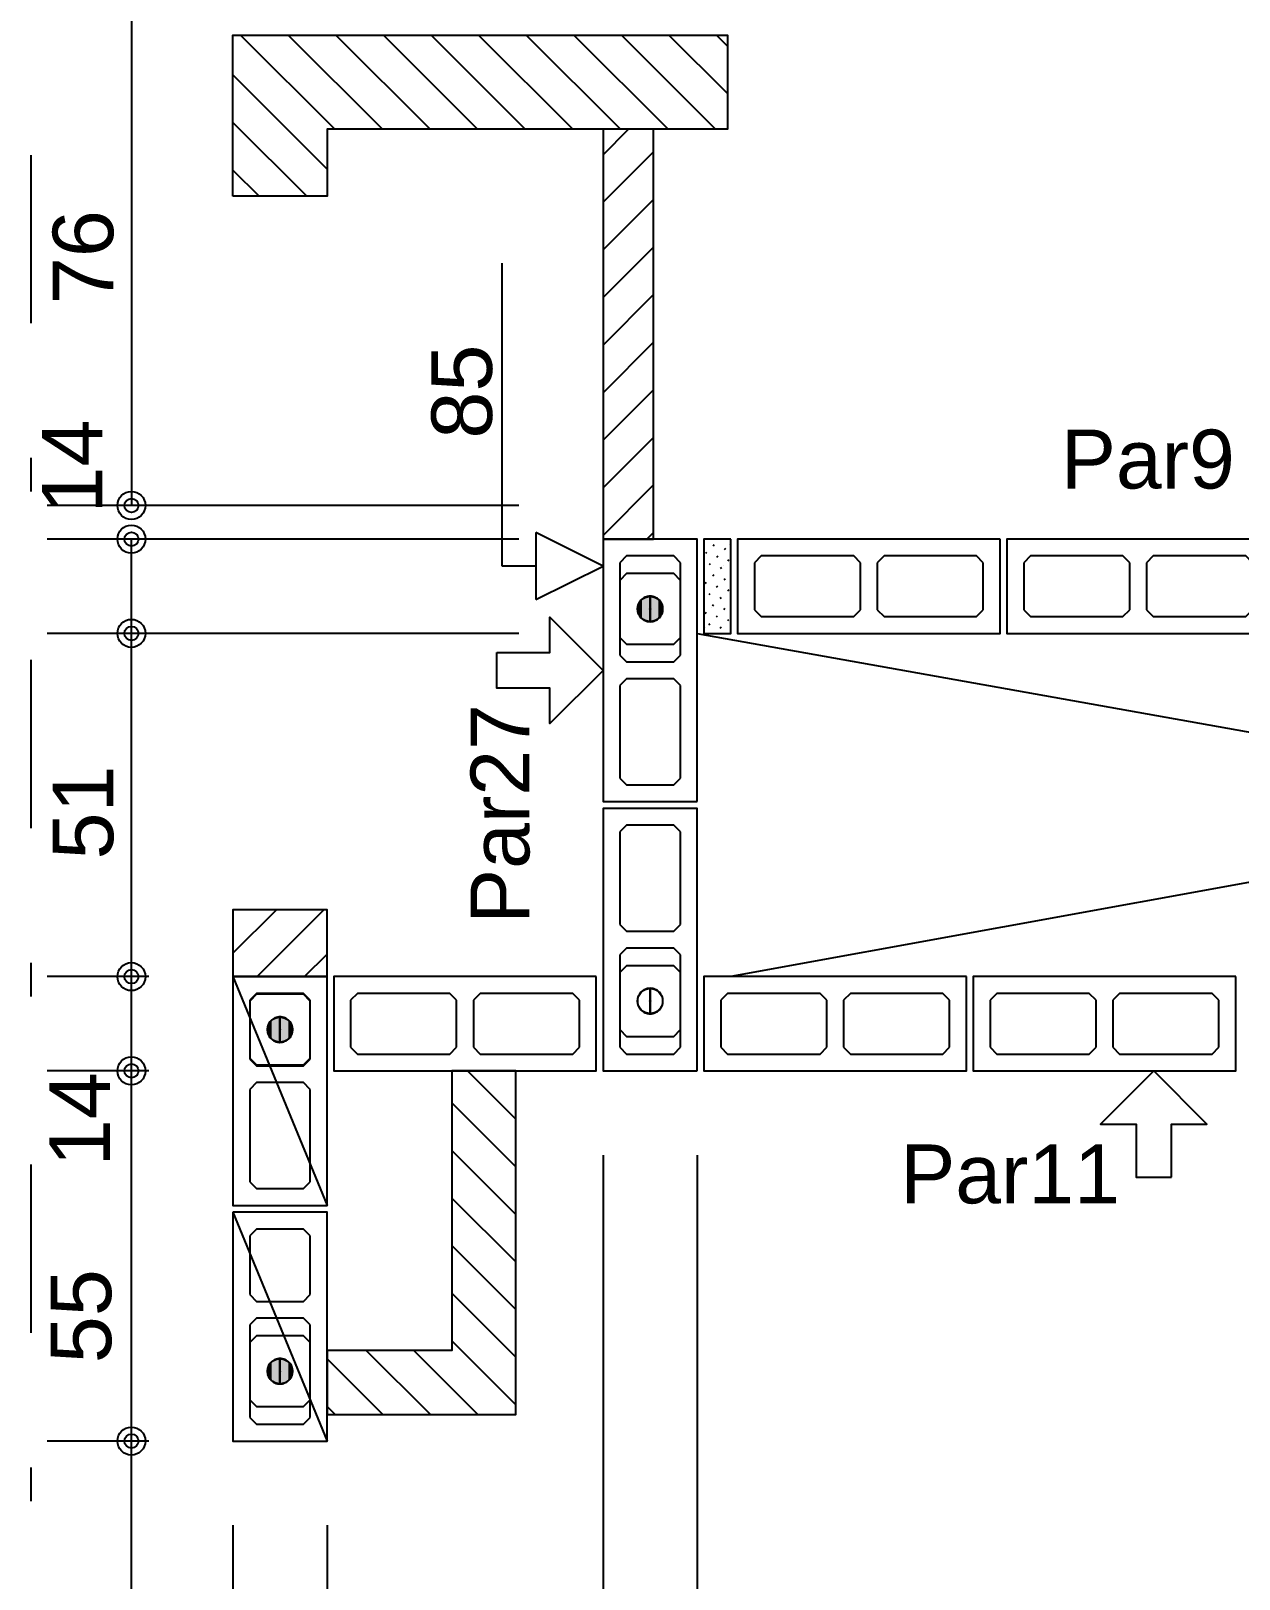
# Model space of a CAD drawing. Extents: x 0 to 119, y 0 to 84.
# Drawn here: x 26.238 to 29.828, y 48.03 to 52.63 of the extents above; entities that cross this region are included whole.
import ezdxf

# ---------------------------------------------------------------- set-up
doc = ezdxf.new("R2010")
doc.units = 0
doc.header["$MEASUREMENT"] = 0
doc.linetypes.add('ESTILO_TQS_0003', pattern=[1.5, 0.5, -0.4, 0.1, -0.5])
doc.linetypes.add('ESTILO_TQS_0005', pattern=[0.4, 0.3, -0.1])
for name, color, linetype in [('18', 6, 'CONTINUOUS'), ('27', 250, 'CONTINUOUS'), ('29', 9, 'CONTINUOUS'), ('3', 7, 'CONTINUOUS'), ('35', 255, 'CONTINUOUS')]:
    doc.layers.add(name, color=color, linetype=linetype)
doc.styles.add('TQS_ARIAL', font='arial.ttf')

msp = doc.modelspace()

# ---------------------------------------------------------------- linework, layer by layer
at = {"layer": '18', "color": 6, "linetype": 'ESTILO_TQS_0003'}
msp.add_line((26.2378, 71.761279), (26.2378, 35.258524), dxfattribs=at)
at = {"layer": '18', "color": 6, "linetype": 'Continuous'}
for p, q in [((27.6378, 51.04015), (27.6378, 51.94015)), ((27.9378, 51.04015), (27.7378, 51.14015)), ((27.7378, 51.14015), (27.7378, 50.94015)), ((27.7378, 51.04015), (27.6378, 51.04015)), ((27.7378, 50.94015), (27.9378, 51.04015))]:
    msp.add_line(p, q, dxfattribs=at)
at = {"layer": '27', "color": 250, "linetype": 'ESTILO_TQS_0005'}
for points in [[(28.1478, 50.755), (28.1678, 50.775), (28.1678, 51.05), (28.1478, 51.07), (28.0078, 51.07), (27.9878, 51.05), (27.9878, 50.775), (28.0078, 50.755), (28.1478, 50.755)], [(28.7028, 51.05), (28.6828, 51.07), (28.4078, 51.07), (28.3878, 51.05), (28.3878, 50.91), (28.4078, 50.89), (28.6828, 50.89), (28.7028, 50.91), (28.7028, 51.05)], [(29.0678, 51.05), (29.0478, 51.07), (28.7728, 51.07), (28.7528, 51.05), (28.7528, 50.91), (28.7728, 50.89), (29.0478, 50.89), (29.0678, 50.91), (29.0678, 51.05)], [(29.5028, 51.05), (29.4828, 51.07), (29.2078, 51.07), (29.1878, 51.05), (29.1878, 50.91), (29.2078, 50.89), (29.4828, 50.89), (29.5028, 50.91), (29.5028, 51.05)], [(29.8678, 51.05), (29.8478, 51.07), (29.5728, 51.07), (29.5528, 51.05), (29.5528, 50.91), (29.5728, 50.89), (29.8478, 50.89), (29.8678, 50.91), (29.8678, 51.05)], [(28.1478, 50.39), (28.1678, 50.41), (28.1678, 50.685), (28.1478, 50.705), (28.0078, 50.705), (27.9878, 50.685), (27.9878, 50.41), (28.0078, 50.39), (28.1478, 50.39)], [(28.1478, 49.955), (28.1678, 49.975), (28.1678, 50.25), (28.1478, 50.27), (28.0078, 50.27), (27.9878, 50.25), (27.9878, 49.975), (28.0078, 49.955), (28.1478, 49.955)], [(28.1478, 49.59), (28.1678, 49.61), (28.1678, 49.885), (28.1478, 49.905), (28.0078, 49.905), (27.9878, 49.885), (27.9878, 49.61), (28.0078, 49.59), (28.1478, 49.59)], [(26.9078, 49.77), (26.8878, 49.75), (26.8878, 49.575), (26.9078, 49.555), (27.0478, 49.555), (27.0678, 49.575), (27.0678, 49.75), (27.0478, 49.77), (26.9078, 49.77)], [(27.5028, 49.75), (27.4828, 49.77), (27.2078, 49.77), (27.1878, 49.75), (27.1878, 49.61), (27.2078, 49.59), (27.4828, 49.59), (27.5028, 49.61), (27.5028, 49.75)], [(27.8678, 49.75), (27.8478, 49.77), (27.5728, 49.77), (27.5528, 49.75), (27.5528, 49.61), (27.5728, 49.59), (27.8478, 49.59), (27.8678, 49.61), (27.8678, 49.75)], [(28.6028, 49.75), (28.5828, 49.77), (28.3078, 49.77), (28.2878, 49.75), (28.2878, 49.61), (28.3078, 49.59), (28.5828, 49.59), (28.6028, 49.61), (28.6028, 49.75)], [(28.9678, 49.75), (28.9478, 49.77), (28.6728, 49.77), (28.6528, 49.75), (28.6528, 49.61), (28.6728, 49.59), (28.9478, 49.59), (28.9678, 49.61), (28.9678, 49.75)], [(29.4028, 49.75), (29.3828, 49.77), (29.1078, 49.77), (29.0878, 49.75), (29.0878, 49.61), (29.1078, 49.59), (29.3828, 49.59), (29.4028, 49.61), (29.4028, 49.75)], [(29.7678, 49.75), (29.7478, 49.77), (29.4728, 49.77), (29.4528, 49.75), (29.4528, 49.61), (29.4728, 49.59), (29.7478, 49.59), (29.7678, 49.61), (29.7678, 49.75)], [(26.9078, 49.505), (26.8878, 49.485), (26.8878, 49.21), (26.9078, 49.19), (27.0478, 49.19), (27.0678, 49.21), (27.0678, 49.485), (27.0478, 49.505), (26.9078, 49.505)], [(26.9078, 49.07), (26.8878, 49.05), (26.8878, 48.875), (26.9078, 48.855), (27.0478, 48.855), (27.0678, 48.875), (27.0678, 49.05), (27.0478, 49.07), (26.9078, 49.07)], [(26.9078, 48.805), (26.8878, 48.785), (26.8878, 48.51), (26.9078, 48.49), (27.0478, 48.49), (27.0678, 48.51), (27.0678, 48.785), (27.0478, 48.805), (26.9078, 48.805)]]:
    msp.add_lwpolyline(points, dxfattribs=at)
at = {"layer": '29', "color": 9, "linetype": 'Continuous'}
for p, q in [((26.860963, 52.617839), (27.140963, 52.337839)), ((27.002384, 52.617839), (27.282384, 52.337839)), ((27.143805, 52.617839), (27.423805, 52.337839)), ((27.285227, 52.617839), (27.565227, 52.337839)), ((27.426648, 52.617839), (27.706648, 52.337839)), ((27.56807, 52.617839), (27.84807, 52.337839)), ((27.709491, 52.617839), (27.989491, 52.337839)), ((27.850912, 52.617839), (28.130912, 52.337839)), ((27.992334, 52.617839), (28.272334, 52.337839)), ((28.133755, 52.617839), (28.307842, 52.443752)), ((28.275176, 52.617839), (28.307842, 52.585174)), ((26.837893, 52.499488), (27.117893, 52.219488)), ((26.837893, 52.358066), (27.057212, 52.138748)), ((27.9378, 52.262273), (28.013366, 52.337839)), ((27.9378, 52.120852), (28.087842, 52.270894)), ((26.837893, 52.216645), (26.915791, 52.138748)), ((27.9378, 51.979431), (28.087842, 52.129473)), ((27.9378, 51.838009), (28.087842, 51.988051)), ((27.9378, 51.696588), (28.087842, 51.84663)), ((27.9378, 51.555166), (28.087842, 51.705209)), ((27.9378, 51.413745), (28.087842, 51.563787)), ((27.9378, 51.272324), (28.087842, 51.422366)), ((27.9378, 51.130902), (28.087842, 51.280945)), ((28.068319, 51.12), (28.087842, 51.139523)), ((28.2178, 50.84), (33.9178, 49.82)), ((33.9178, 50.84), (28.3178, 49.82)), ((26.8378, 49.889481), (26.967067, 50.018748)), ((26.90974, 49.82), (27.108488, 50.018748)), ((27.051162, 49.82), (27.117893, 49.886732)), ((27.534639, 49.54), (27.678209, 49.39643)), ((27.676061, 49.54), (27.678209, 49.537851)), ((27.488209, 49.445009), (27.678209, 49.255009)), ((27.488209, 49.303587), (27.678209, 49.113587)), ((27.488209, 49.162166), (27.678209, 48.972166)), ((27.488209, 49.020745), (27.678209, 48.830745)), ((27.488209, 48.879323), (27.678209, 48.689323)), ((27.488209, 48.737902), (27.678209, 48.547902)), ((27.1178, 48.684047), (27.283184, 48.518663)), ((27.23369, 48.709578), (27.424606, 48.518663)), ((27.375112, 48.709578), (27.566027, 48.518663)), ((27.1178, 48.542626), (27.141763, 48.518663))]:
    msp.add_line(p, q, dxfattribs=at)
for points in [[(26.837893, 52.138748), (26.837893, 52.617839), (28.307842, 52.617839), (28.307842, 52.337839), (27.117893, 52.337839), (27.117893, 52.138748), (26.837893, 52.138748)], [(27.9378, 51.12), (28.087842, 51.12), (28.087842, 52.337839), (27.9378, 52.337839), (27.9378, 51.12)], [(26.8378, 49.82), (27.117893, 49.82), (27.117893, 50.018748), (26.8378, 50.018748), (26.8378, 49.82)], [(27.488209, 49.51886), (27.488209, 48.709578), (27.1178, 48.709578), (27.1178, 48.518663), (27.678209, 48.518663), (27.678209, 49.54), (27.488209, 49.54), (27.488209, 49.51886)]]:
    msp.add_lwpolyline(points, dxfattribs=at)
at = {"layer": '3', "color": 7, "linetype": 'Continuous'}
for p, q in [((28.241023, 51.12), (28.241023, 51.12)), ((28.285217, 51.12), (28.285217, 51.12)), ((28.3178, 51.108388), (28.3178, 51.108388)), ((28.245715, 51.080498), (28.242179, 51.076962)), ((28.268166, 51.102948), (28.26463, 51.099413)), ((28.278861, 51.069449), (28.275325, 51.065913)), ((28.301311, 51.0919), (28.297776, 51.088364)), ((28.313155, 51.103744), (28.313155, 51.103744)), ((28.3178, 51.064194), (28.3178, 51.064194)), ((28.0078, 51.0175), (27.9878, 50.9975)), ((28.1478, 51.0175), (28.0078, 51.0175)), ((28.1678, 50.9975), (28.1478, 51.0175)), ((28.25641, 51.046998), (28.252874, 51.043463)), ((28.289556, 51.03595), (28.28602, 51.032414)), ((28.295478, 51.041872), (28.295478, 51.041872)), ((28.312006, 51.0584), (28.308471, 51.054865)), ((28.3178, 51.02), (28.3178, 51.02)), ((27.9878, 50.9975), (27.9878, 50.8275)), ((28.1678, 50.8275), (28.1678, 50.9975)), ((28.244654, 50.991049), (28.241119, 50.987513)), ((28.267105, 51.013499), (28.263569, 51.009964)), ((28.2778, 50.98), (28.274264, 50.976464)), ((28.300251, 51.002451), (28.296715, 50.998915)), ((28.311299, 50.969305), (28.307764, 50.965769)), ((28.3178, 50.975806), (28.3178, 50.975806)), ((28.255349, 50.957549), (28.251814, 50.954014)), ((28.266398, 50.924404), (28.262862, 50.920868)), ((28.288849, 50.946854), (28.285313, 50.943319)), ((28.3178, 50.931612), (28.3178, 50.931612)), ((28.243947, 50.901953), (28.240412, 50.898418)), ((28.260122, 50.918128), (28.260122, 50.918128)), ((28.277446, 50.891258), (28.273911, 50.887723)), ((28.299897, 50.913709), (28.296362, 50.910173)), ((28.310946, 50.880563), (28.30741, 50.877028)), ((28.3178, 50.887417), (28.3178, 50.887417)), ((28.242445, 50.856256), (28.242445, 50.856256)), ((28.254996, 50.868807), (28.25146, 50.865272)), ((28.288495, 50.858112), (28.284959, 50.854577)), ((28.3178, 50.843223), (28.3178, 50.843223)), ((27.9878, 50.8275), (28.0078, 50.8075)), ((28.0078, 50.8075), (28.1478, 50.8075)), ((28.1478, 50.8075), (28.1678, 50.8275)), ((26.8378, 49.82), (27.1178, 49.14)), ((28.0078, 49.8525), (27.9878, 49.8325)), ((27.9878, 49.8325), (27.9878, 49.6625)), ((28.1478, 49.8525), (28.0078, 49.8525)), ((28.1678, 49.8325), (28.1478, 49.8525)), ((28.1678, 49.6625), (28.1678, 49.8325)), ((26.9078, 49.7675), (26.8878, 49.7475)), ((26.8878, 49.7475), (26.8878, 49.5775)), ((27.0478, 49.7675), (26.9078, 49.7675)), ((27.0678, 49.7475), (27.0478, 49.7675)), ((27.0678, 49.5775), (27.0678, 49.7475)), ((27.9878, 49.6625), (28.0078, 49.6425)), ((28.0078, 49.6425), (28.1478, 49.6425)), ((28.1478, 49.6425), (28.1678, 49.6625)), ((26.8878, 49.5775), (26.9078, 49.5575)), ((26.9078, 49.5575), (27.0478, 49.5575)), ((27.0478, 49.5575), (27.0678, 49.5775)), ((26.8378, 49.12), (27.1178, 48.44)), ((26.9078, 48.7525), (26.8878, 48.7325)), ((26.8878, 48.7325), (26.8878, 48.5625)), ((27.0478, 48.7525), (26.9078, 48.7525)), ((27.0678, 48.7325), (27.0478, 48.7525)), ((27.0678, 48.5625), (27.0678, 48.7325)), ((26.8878, 48.5625), (26.9078, 48.5425)), ((26.9078, 48.5425), (27.0478, 48.5425)), ((27.0478, 48.5425), (27.0678, 48.5625))]:
    msp.add_line(p, q, dxfattribs=at)
for points in [[(28.2178, 50.34), (28.2178, 51.12), (27.9378, 51.12), (27.9378, 50.34), (28.2178, 50.34)], [(28.3178, 51.12), (28.2378, 51.12), (28.2378, 50.84), (28.3178, 50.84), (28.3178, 51.12)], [(29.1178, 51.12), (28.3378, 51.12), (28.3378, 50.84), (29.1178, 50.84), (29.1178, 51.12)], [(29.9178, 51.12), (29.1378, 51.12), (29.1378, 50.84), (29.9178, 50.84), (29.9178, 51.12)], [(28.0778, 50.9131), (28.077861, 50.913097), (28.077921, 50.913088), (28.07798, 50.913072), (28.078037, 50.913051), (28.078091, 50.913025), (28.078143, 50.912992), (28.078191, 50.912955), (28.078235, 50.912913), (28.078274, 50.912867), (28.078309, 50.912817), (28.078339, 50.912764), (28.078363, 50.912708), (28.078381, 50.91265), (28.078393, 50.912591), (28.078399, 50.91253), (28.078399, 50.91247), (28.078393, 50.912409), (28.078381, 50.91235), (28.078363, 50.912292), (28.078339, 50.912236), (28.078309, 50.912183), (28.078274, 50.912133), (28.078235, 50.912087), (28.078191, 50.912045), (28.078143, 50.912008), (28.078091, 50.911975), (28.078037, 50.911949), (28.07798, 50.911928), (28.077921, 50.911912), (28.077861, 50.911903), (28.0778, 50.9119), (28.0778, 50.9503), (28.073976, 50.950106), (28.070191, 50.949526), (28.066484, 50.948566), (28.062893, 50.947237), (28.059456, 50.94555), (28.056206, 50.943525), (28.053178, 50.941181), (28.050403, 50.938543), (28.047909, 50.935638), (28.045721, 50.932495), (28.043863, 50.929147), (28.042353, 50.925628), (28.041207, 50.921975), (28.040436, 50.918224), (28.040049, 50.914415), (28.040049, 50.910585), (28.040436, 50.906776), (28.041207, 50.903025), (28.042353, 50.899372), (28.043863, 50.895853), (28.045721, 50.892505), (28.047909, 50.889362), (28.050403, 50.886457), (28.053178, 50.883819), (28.056206, 50.881475), (28.059456, 50.87945), (28.062893, 50.877763), (28.066484, 50.876434), (28.070191, 50.875474), (28.073976, 50.874894), (28.0778, 50.8747), (28.0778, 50.9131)], [(28.0778, 50.9119), (28.077739, 50.911903), (28.077679, 50.911912), (28.07762, 50.911928), (28.077563, 50.911949), (28.077509, 50.911975), (28.077457, 50.912008), (28.077409, 50.912045), (28.077365, 50.912087), (28.077326, 50.912133), (28.077291, 50.912183), (28.077261, 50.912236), (28.077237, 50.912292), (28.077219, 50.91235), (28.077207, 50.912409), (28.077201, 50.91247), (28.077201, 50.91253), (28.077207, 50.912591), (28.077219, 50.91265), (28.077237, 50.912708), (28.077261, 50.912764), (28.077291, 50.912817), (28.077326, 50.912867), (28.077365, 50.912913), (28.077409, 50.912955), (28.077457, 50.912992), (28.077509, 50.913025), (28.077563, 50.913051), (28.07762, 50.913072), (28.077679, 50.913088), (28.077739, 50.913097), (28.0778, 50.9131), (28.0778, 50.8747), (28.081624, 50.874894), (28.085409, 50.875474), (28.089116, 50.876434), (28.092707, 50.877763), (28.096144, 50.87945), (28.099394, 50.881475), (28.102422, 50.883819), (28.105197, 50.886457), (28.107691, 50.889362), (28.109879, 50.892505), (28.111737, 50.895853), (28.113247, 50.899372), (28.114393, 50.903025), (28.115164, 50.906776), (28.115551, 50.910585), (28.115551, 50.914415), (28.115164, 50.918224), (28.114393, 50.921975), (28.113247, 50.925628), (28.111737, 50.929147), (28.109879, 50.932495), (28.107691, 50.935638), (28.105197, 50.938543), (28.102422, 50.941181), (28.099394, 50.943525), (28.096144, 50.94555), (28.092707, 50.947237), (28.089116, 50.948566), (28.085409, 50.949526), (28.081624, 50.950106), (28.0778, 50.9503), (28.0778, 50.9119)], [(27.621853, 50.782658), (27.779826, 50.782658), (27.779826, 50.887974), (27.9378, 50.73), (27.779826, 50.572026), (27.779826, 50.677342), (27.621853, 50.677342), (27.621853, 50.782658)], [(28.2178, 49.54), (28.2178, 50.32), (27.9378, 50.32), (27.9378, 49.54), (28.2178, 49.54)], [(26.8378, 49.82), (26.8378, 49.14), (27.1178, 49.14), (27.1178, 49.82), (26.8378, 49.82)], [(27.9178, 49.82), (27.1378, 49.82), (27.1378, 49.54), (27.9178, 49.54), (27.9178, 49.82)], [(29.0178, 49.82), (28.2378, 49.82), (28.2378, 49.54), (29.0178, 49.54), (29.0178, 49.82)], [(29.8178, 49.82), (29.0378, 49.82), (29.0378, 49.54), (29.8178, 49.54), (29.8178, 49.82)], [(28.0778, 49.7481), (28.077861, 49.748097), (28.077921, 49.748088), (28.07798, 49.748072), (28.078037, 49.748051), (28.078091, 49.748025), (28.078143, 49.747992), (28.078191, 49.747955), (28.078235, 49.747913), (28.078274, 49.747867), (28.078309, 49.747817), (28.078339, 49.747764), (28.078363, 49.747708), (28.078381, 49.74765), (28.078393, 49.747591), (28.078399, 49.74753), (28.078399, 49.74747), (28.078393, 49.747409), (28.078381, 49.74735), (28.078363, 49.747292), (28.078339, 49.747236), (28.078309, 49.747183), (28.078274, 49.747133), (28.078235, 49.747087), (28.078191, 49.747045), (28.078143, 49.747008), (28.078091, 49.746975), (28.078037, 49.746949), (28.07798, 49.746928), (28.077921, 49.746912), (28.077861, 49.746903), (28.0778, 49.7469), (28.0778, 49.7853), (28.073976, 49.785106), (28.070191, 49.784526), (28.066484, 49.783566), (28.062893, 49.782237), (28.059456, 49.78055), (28.056206, 49.778525), (28.053178, 49.776181), (28.050403, 49.773543), (28.047909, 49.770638), (28.045721, 49.767495), (28.043863, 49.764147), (28.042353, 49.760628), (28.041207, 49.756975), (28.040436, 49.753224), (28.040049, 49.749415), (28.040049, 49.745585), (28.040436, 49.741776), (28.041207, 49.738025), (28.042353, 49.734372), (28.043863, 49.730853), (28.045721, 49.727505), (28.047909, 49.724362), (28.050403, 49.721457), (28.053178, 49.718819), (28.056206, 49.716475), (28.059456, 49.71445), (28.062893, 49.712763), (28.066484, 49.711434), (28.070191, 49.710474), (28.073976, 49.709894), (28.0778, 49.7097), (28.0778, 49.7481)], [(28.0778, 49.7469), (28.077739, 49.746903), (28.077679, 49.746912), (28.07762, 49.746928), (28.077563, 49.746949), (28.077509, 49.746975), (28.077457, 49.747008), (28.077409, 49.747045), (28.077365, 49.747087), (28.077326, 49.747133), (28.077291, 49.747183), (28.077261, 49.747236), (28.077237, 49.747292), (28.077219, 49.74735), (28.077207, 49.747409), (28.077201, 49.74747), (28.077201, 49.74753), (28.077207, 49.747591), (28.077219, 49.74765), (28.077237, 49.747708), (28.077261, 49.747764), (28.077291, 49.747817), (28.077326, 49.747867), (28.077365, 49.747913), (28.077409, 49.747955), (28.077457, 49.747992), (28.077509, 49.748025), (28.077563, 49.748051), (28.07762, 49.748072), (28.077679, 49.748088), (28.077739, 49.748097), (28.0778, 49.7481), (28.0778, 49.7097), (28.081624, 49.709894), (28.085409, 49.710474), (28.089116, 49.711434), (28.092707, 49.712763), (28.096144, 49.71445), (28.099394, 49.716475), (28.102422, 49.718819), (28.105197, 49.721457), (28.107691, 49.724362), (28.109879, 49.727505), (28.111737, 49.730853), (28.113247, 49.734372), (28.114393, 49.738025), (28.115164, 49.741776), (28.115551, 49.745585), (28.115551, 49.749415), (28.115164, 49.753224), (28.114393, 49.756975), (28.113247, 49.760628), (28.111737, 49.764147), (28.109879, 49.767495), (28.107691, 49.770638), (28.105197, 49.773543), (28.102422, 49.776181), (28.099394, 49.778525), (28.096144, 49.78055), (28.092707, 49.782237), (28.089116, 49.783566), (28.085409, 49.784526), (28.081624, 49.785106), (28.0778, 49.7853), (28.0778, 49.7469)], [(26.9778, 49.6631), (26.977861, 49.663097), (26.977921, 49.663088), (26.97798, 49.663072), (26.978037, 49.663051), (26.978091, 49.663025), (26.978143, 49.662992), (26.978191, 49.662955), (26.978235, 49.662913), (26.978274, 49.662867), (26.978309, 49.662817), (26.978339, 49.662764), (26.978363, 49.662708), (26.978381, 49.66265), (26.978393, 49.662591), (26.978399, 49.66253), (26.978399, 49.66247), (26.978393, 49.662409), (26.978381, 49.66235), (26.978363, 49.662292), (26.978339, 49.662236), (26.978309, 49.662183), (26.978274, 49.662133), (26.978235, 49.662087), (26.978191, 49.662045), (26.978143, 49.662008), (26.978091, 49.661975), (26.978037, 49.661949), (26.97798, 49.661928), (26.977921, 49.661912), (26.977861, 49.661903), (26.9778, 49.6619), (26.9778, 49.7003), (26.973976, 49.700106), (26.970191, 49.699526), (26.966484, 49.698566), (26.962893, 49.697237), (26.959456, 49.69555), (26.956206, 49.693525), (26.953178, 49.691181), (26.950403, 49.688543), (26.947909, 49.685638), (26.945721, 49.682495), (26.943863, 49.679147), (26.942353, 49.675628), (26.941207, 49.671975), (26.940436, 49.668224), (26.940049, 49.664415), (26.940049, 49.660585), (26.940436, 49.656776), (26.941207, 49.653025), (26.942353, 49.649372), (26.943863, 49.645853), (26.945721, 49.642505), (26.947909, 49.639362), (26.950403, 49.636457), (26.953178, 49.633819), (26.956206, 49.631475), (26.959456, 49.62945), (26.962893, 49.627763), (26.966484, 49.626434), (26.970191, 49.625474), (26.973976, 49.624894), (26.9778, 49.6247), (26.9778, 49.6631)], [(26.9778, 49.6619), (26.977739, 49.661903), (26.977679, 49.661912), (26.97762, 49.661928), (26.977563, 49.661949), (26.977509, 49.661975), (26.977457, 49.662008), (26.977409, 49.662045), (26.977365, 49.662087), (26.977326, 49.662133), (26.977291, 49.662183), (26.977261, 49.662236), (26.977237, 49.662292), (26.977219, 49.66235), (26.977207, 49.662409), (26.977201, 49.66247), (26.977201, 49.66253), (26.977207, 49.662591), (26.977219, 49.66265), (26.977237, 49.662708), (26.977261, 49.662764), (26.977291, 49.662817), (26.977326, 49.662867), (26.977365, 49.662913), (26.977409, 49.662955), (26.977457, 49.662992), (26.977509, 49.663025), (26.977563, 49.663051), (26.97762, 49.663072), (26.977679, 49.663088), (26.977739, 49.663097), (26.9778, 49.6631), (26.9778, 49.6247), (26.981624, 49.624894), (26.985409, 49.625474), (26.989116, 49.626434), (26.992707, 49.627763), (26.996144, 49.62945), (26.999394, 49.631475), (27.002422, 49.633819), (27.005197, 49.636457), (27.007691, 49.639362), (27.009879, 49.642505), (27.011737, 49.645853), (27.013247, 49.649372), (27.014393, 49.653025), (27.015164, 49.656776), (27.015551, 49.660585), (27.015551, 49.664415), (27.015164, 49.668224), (27.014393, 49.671975), (27.013247, 49.675628), (27.011737, 49.679147), (27.009879, 49.682495), (27.007691, 49.685638), (27.005197, 49.688543), (27.002422, 49.691181), (26.999394, 49.693525), (26.996144, 49.69555), (26.992707, 49.697237), (26.989116, 49.698566), (26.985409, 49.699526), (26.981624, 49.700106), (26.9778, 49.7003), (26.9778, 49.6619)], [(29.627022, 49.224053), (29.627022, 49.382026), (29.732338, 49.382026), (29.574364, 49.54), (29.41639, 49.382026), (29.521706, 49.382026), (29.521706, 49.224053), (29.627022, 49.224053)], [(26.8378, 49.12), (26.8378, 48.44), (27.1178, 48.44), (27.1178, 49.12), (26.8378, 49.12)], [(26.9778, 48.6481), (26.977861, 48.648097), (26.977921, 48.648088), (26.97798, 48.648072), (26.978037, 48.648051), (26.978091, 48.648025), (26.978143, 48.647992), (26.978191, 48.647955), (26.978235, 48.647913), (26.978274, 48.647867), (26.978309, 48.647817), (26.978339, 48.647764), (26.978363, 48.647708), (26.978381, 48.64765), (26.978393, 48.647591), (26.978399, 48.64753), (26.978399, 48.64747), (26.978393, 48.647409), (26.978381, 48.64735), (26.978363, 48.647292), (26.978339, 48.647236), (26.978309, 48.647183), (26.978274, 48.647133), (26.978235, 48.647087), (26.978191, 48.647045), (26.978143, 48.647008), (26.978091, 48.646975), (26.978037, 48.646949), (26.97798, 48.646928), (26.977921, 48.646912), (26.977861, 48.646903), (26.9778, 48.6469), (26.9778, 48.6853), (26.973976, 48.685106), (26.970191, 48.684526), (26.966484, 48.683566), (26.962893, 48.682237), (26.959456, 48.68055), (26.956206, 48.678525), (26.953178, 48.676181), (26.950403, 48.673543), (26.947909, 48.670638), (26.945721, 48.667495), (26.943863, 48.664147), (26.942353, 48.660628), (26.941207, 48.656975), (26.940436, 48.653224), (26.940049, 48.649415), (26.940049, 48.645585), (26.940436, 48.641776), (26.941207, 48.638025), (26.942353, 48.634372), (26.943863, 48.630853), (26.945721, 48.627505), (26.947909, 48.624362), (26.950403, 48.621457), (26.953178, 48.618819), (26.956206, 48.616475), (26.959456, 48.61445), (26.962893, 48.612763), (26.966484, 48.611434), (26.970191, 48.610474), (26.973976, 48.609894), (26.9778, 48.6097), (26.9778, 48.6481)], [(26.9778, 48.6469), (26.977739, 48.646903), (26.977679, 48.646912), (26.97762, 48.646928), (26.977563, 48.646949), (26.977509, 48.646975), (26.977457, 48.647008), (26.977409, 48.647045), (26.977365, 48.647087), (26.977326, 48.647133), (26.977291, 48.647183), (26.977261, 48.647236), (26.977237, 48.647292), (26.977219, 48.64735), (26.977207, 48.647409), (26.977201, 48.64747), (26.977201, 48.64753), (26.977207, 48.647591), (26.977219, 48.64765), (26.977237, 48.647708), (26.977261, 48.647764), (26.977291, 48.647817), (26.977326, 48.647867), (26.977365, 48.647913), (26.977409, 48.647955), (26.977457, 48.647992), (26.977509, 48.648025), (26.977563, 48.648051), (26.97762, 48.648072), (26.977679, 48.648088), (26.977739, 48.648097), (26.9778, 48.6481), (26.9778, 48.6097), (26.981624, 48.609894), (26.985409, 48.610474), (26.989116, 48.611434), (26.992707, 48.612763), (26.996144, 48.61445), (26.999394, 48.616475), (27.002422, 48.618819), (27.005197, 48.621457), (27.007691, 48.624362), (27.009879, 48.627505), (27.011737, 48.630853), (27.013247, 48.634372), (27.014393, 48.638025), (27.015164, 48.641776), (27.015551, 48.645585), (27.015551, 48.649415), (27.015164, 48.653224), (27.014393, 48.656975), (27.013247, 48.660628), (27.011737, 48.664147), (27.009879, 48.667495), (27.007691, 48.670638), (27.005197, 48.673543), (27.002422, 48.676181), (26.999394, 48.678525), (26.996144, 48.68055), (26.992707, 48.682237), (26.989116, 48.683566), (26.985409, 48.684526), (26.981624, 48.685106), (26.9778, 48.6853), (26.9778, 48.6469)]]:
    msp.add_lwpolyline(points, dxfattribs=at)
for centre in [(28.0778, 50.9125), (28.0778, 49.7475), (26.9778, 49.6625), (26.9778, 48.6475)]:
    msp.add_circle(centre, 0.0372, dxfattribs=at)
for points in [[(28.041207, 50.921975), (28.041207, 50.903025), (28.042353, 50.925628)], [(28.041207, 50.903025), (28.042353, 50.899372), (28.042353, 50.925628)], [(28.042353, 50.925628), (28.042353, 50.899372), (28.043863, 50.929147)], [(28.042353, 50.899372), (28.043863, 50.895853), (28.043863, 50.929147)], [(28.043863, 50.929147), (28.043863, 50.895853), (28.045721, 50.932495)], [(28.043863, 50.895853), (28.045721, 50.892505), (28.045721, 50.932495)], [(28.045721, 50.932495), (28.045721, 50.892505), (28.047909, 50.935638)], [(28.045721, 50.892505), (28.047909, 50.889362), (28.047909, 50.935638)], [(28.047909, 50.935638), (28.047909, 50.889362), (28.050403, 50.938543)], [(28.047909, 50.889362), (28.050403, 50.886457), (28.050403, 50.938543)], [(28.050403, 50.938543), (28.050403, 50.886457), (28.053178, 50.941181)], [(28.050403, 50.886457), (28.053178, 50.883819), (28.053178, 50.941181)], [(28.053178, 50.941181), (28.053178, 50.883819), (28.056206, 50.943525)], [(28.053178, 50.883819), (28.056206, 50.881475), (28.056206, 50.943525)], [(28.056206, 50.943525), (28.056206, 50.881475), (28.059456, 50.94555)], [(28.056206, 50.881475), (28.059456, 50.87945), (28.059456, 50.94555)], [(28.059456, 50.94555), (28.059456, 50.87945), (28.062893, 50.947237)], [(28.059456, 50.87945), (28.062893, 50.877763), (28.062893, 50.947237)], [(28.062893, 50.947237), (28.062893, 50.877763), (28.066484, 50.948566)], [(28.062893, 50.877763), (28.066484, 50.876434), (28.066484, 50.948566)], [(28.066484, 50.948566), (28.066484, 50.876434), (28.070191, 50.949526)], [(28.066484, 50.876434), (28.070191, 50.875474), (28.070191, 50.949526)], [(28.073976, 50.874894), (28.073976, 50.950106), (28.070191, 50.875474)], [(28.070191, 50.949526), (28.070191, 50.875474), (28.073976, 50.950106)], [(28.073976, 50.874894), (28.0778, 50.9131), (28.0778, 50.9503)], [(28.073976, 50.874894), (28.0778, 50.9503), (28.073976, 50.950106)], [(28.0778, 50.9119), (28.081624, 50.950106), (28.0778, 50.9503)], [(28.0778, 50.9119), (28.0778, 50.8747), (28.081624, 50.950106)], [(28.0778, 50.8747), (28.081624, 50.874894), (28.081624, 50.950106)], [(28.081624, 50.950106), (28.081624, 50.874894), (28.085409, 50.949526)], [(28.081624, 50.874894), (28.085409, 50.875474), (28.085409, 50.949526)], [(28.085409, 50.949526), (28.085409, 50.875474), (28.089116, 50.948566)], [(28.085409, 50.875474), (28.089116, 50.876434), (28.089116, 50.948566)], [(28.089116, 50.948566), (28.089116, 50.876434), (28.092707, 50.947237)], [(28.089116, 50.876434), (28.092707, 50.877763), (28.092707, 50.947237)], [(28.092707, 50.947237), (28.092707, 50.877763), (28.096144, 50.94555)], [(28.092707, 50.877763), (28.096144, 50.87945), (28.096144, 50.94555)], [(28.096144, 50.94555), (28.096144, 50.87945), (28.099394, 50.943525)], [(28.096144, 50.87945), (28.099394, 50.881475), (28.099394, 50.943525)], [(28.099394, 50.943525), (28.099394, 50.881475), (28.102422, 50.941181)], [(28.099394, 50.881475), (28.102422, 50.883819), (28.102422, 50.941181)], [(28.102422, 50.941181), (28.102422, 50.883819), (28.105197, 50.938543)], [(28.102422, 50.883819), (28.105197, 50.886457), (28.105197, 50.938543)], [(28.105197, 50.938543), (28.105197, 50.886457), (28.107691, 50.935638)], [(28.105197, 50.886457), (28.107691, 50.889362), (28.107691, 50.935638)], [(28.107691, 50.935638), (28.107691, 50.889362), (28.109879, 50.932495)], [(28.107691, 50.889362), (28.109879, 50.892505), (28.109879, 50.932495)], [(28.109879, 50.932495), (28.109879, 50.892505), (28.111737, 50.929147)], [(28.109879, 50.892505), (28.111737, 50.895853), (28.111737, 50.929147)], [(28.111737, 50.929147), (28.111737, 50.895853), (28.113247, 50.925628)], [(28.111737, 50.895853), (28.113247, 50.899372), (28.113247, 50.925628)], [(28.113247, 50.925628), (28.113247, 50.899372), (28.114393, 50.921975)], [(28.040049, 50.914415), (28.040049, 50.910585), (28.040436, 50.918224)], [(28.040049, 50.910585), (28.040436, 50.906776), (28.040436, 50.918224)], [(28.040436, 50.918224), (28.040436, 50.906776), (28.041207, 50.921975)], [(28.040436, 50.906776), (28.041207, 50.903025), (28.041207, 50.921975)], [(28.073976, 50.874894), (28.0778, 50.8747), (28.0778, 50.9131)], [(28.077365, 50.912087), (28.0778, 50.9119), (28.077326, 50.912133)], [(28.0778, 50.9119), (28.0778, 50.9119), (28.077326, 50.912133)], [(28.077326, 50.912133), (28.0778, 50.9119), (28.077326, 50.912133)], [(28.0778, 50.9119), (28.0778, 50.9119), (28.077326, 50.912133)], [(28.077326, 50.912133), (28.0778, 50.9119), (28.077326, 50.912133)], [(28.0778, 50.9119), (28.0778, 50.9119), (28.077326, 50.912133)], [(28.077409, 50.912045), (28.0778, 50.9119), (28.077365, 50.912087)], [(28.0778, 50.9119), (28.0778, 50.9119), (28.077365, 50.912087)], [(28.077365, 50.912087), (28.0778, 50.9119), (28.077365, 50.912087)], [(28.0778, 50.9119), (28.0778, 50.9119), (28.077365, 50.912087)], [(28.077457, 50.912008), (28.0778, 50.9119), (28.077409, 50.912045)], [(28.0778, 50.9119), (28.0778, 50.9119), (28.077409, 50.912045)], [(28.077509, 50.911975), (28.0778, 50.9119), (28.077457, 50.912008)], [(28.0778, 50.9119), (28.0778, 50.9119), (28.077457, 50.912008)], [(28.07762, 50.911928), (28.0778, 50.9119), (28.077509, 50.911975)], [(28.0778, 50.9119), (28.0778, 50.9119), (28.077509, 50.911975)], [(28.0778, 50.9119), (28.0778, 50.9119), (28.07762, 50.911928)], [(28.0778, 50.9119), (28.0778, 50.9119), (28.07762, 50.911928)], [(28.0778, 50.9131), (28.078274, 50.912867), (28.0778, 50.9131)], [(28.078274, 50.912867), (28.078274, 50.912867), (28.0778, 50.9131)], [(28.0778, 50.9131), (28.078274, 50.912867), (28.0778, 50.9131)], [(28.078274, 50.912867), (28.078274, 50.912867), (28.0778, 50.9131)], [(28.0778, 50.9131), (28.078274, 50.912867), (28.0778, 50.9131)], [(28.078274, 50.912867), (28.078235, 50.912913), (28.0778, 50.9131)], [(28.0778, 50.9131), (28.078235, 50.912913), (28.0778, 50.9131)], [(28.078235, 50.912913), (28.078235, 50.912913), (28.0778, 50.9131)], [(28.0778, 50.9131), (28.078235, 50.912913), (28.0778, 50.9131)], [(28.078235, 50.912913), (28.078191, 50.912955), (28.0778, 50.9131)], [(28.0778, 50.9131), (28.078191, 50.912955), (28.0778, 50.9131)], [(28.078191, 50.912955), (28.078143, 50.912992), (28.0778, 50.9131)], [(28.0778, 50.9131), (28.078143, 50.912992), (28.0778, 50.9131)], [(28.078143, 50.912992), (28.078091, 50.913025), (28.0778, 50.9131)], [(28.0778, 50.9131), (28.078091, 50.913025), (28.0778, 50.9131)], [(28.078091, 50.913025), (28.07798, 50.913072), (28.0778, 50.9131)], [(28.0778, 50.9131), (28.07798, 50.913072), (28.0778, 50.9131)], [(28.07798, 50.913072), (28.0778, 50.9131), (28.0778, 50.9131)], [(28.0778, 50.9131), (28.0778, 50.9131), (28.0778, 50.9131)], [(28.0778, 50.9131), (28.0778, 50.9131), (28.0778, 50.9131)], [(28.0778, 50.9131), (28.0778, 50.9131), (28.0778, 50.9131)], [(28.0778, 50.9131), (28.0778, 50.9131), (28.0778, 50.9131)], [(28.0778, 50.9131), (28.0778, 50.9131), (28.0778, 50.9131)], [(28.0778, 50.9131), (28.0778, 50.9131), (28.0778, 50.9131)], [(28.0778, 50.9131), (28.0778, 50.9131), (28.0778, 50.9131)], [(28.0778, 50.9131), (28.0778, 50.9131), (28.0778, 50.9131)], [(28.0778, 50.9131), (28.0778, 50.9131), (28.0778, 50.9131)], [(28.0778, 50.9131), (28.0778, 50.9131), (28.0778, 50.9131)], [(28.0778, 50.9131), (28.0778, 50.9131), (28.0778, 50.9131)], [(28.0778, 50.9131), (28.0778, 50.9131), (28.0778, 50.9131)], [(28.0778, 50.9119), (28.0778, 50.9119), (28.0778, 50.9119)], [(28.0778, 50.9119), (28.0778, 50.9119), (28.0778, 50.9119)], [(28.0778, 50.9119), (28.0778, 50.9119), (28.0778, 50.9119)], [(28.0778, 50.9119), (28.0778, 50.9119), (28.0778, 50.9119)], [(28.0778, 50.9119), (28.0778, 50.9119), (28.0778, 50.9119)], [(28.0778, 50.9119), (28.0778, 50.9119), (28.0778, 50.9119)], [(28.0778, 50.9119), (28.0778, 50.9119), (28.0778, 50.9119)], [(28.0778, 50.9119), (28.0778, 50.9119), (28.0778, 50.9119)], [(28.0778, 50.9119), (28.0778, 50.9119), (28.0778, 50.9119)], [(28.0778, 50.9119), (28.0778, 50.9119), (28.0778, 50.9119)], [(28.0778, 50.9119), (28.0778, 50.9119), (28.0778, 50.9119)], [(28.0778, 50.9119), (28.0778, 50.9119), (28.0778, 50.9119)], [(28.113247, 50.899372), (28.114393, 50.903025), (28.114393, 50.921975)], [(28.114393, 50.921975), (28.114393, 50.903025), (28.115164, 50.918224)], [(28.114393, 50.903025), (28.115164, 50.906776), (28.115164, 50.918224)], [(28.115164, 50.918224), (28.115164, 50.906776), (28.115551, 50.914415)], [(28.115164, 50.906776), (28.115551, 50.910585), (28.115551, 50.914415)], [(26.943863, 49.679147), (26.943863, 49.645853), (26.945721, 49.682495)], [(26.943863, 49.645853), (26.945721, 49.642505), (26.945721, 49.682495)], [(26.945721, 49.682495), (26.945721, 49.642505), (26.947909, 49.685638)], [(26.945721, 49.642505), (26.947909, 49.639362), (26.947909, 49.685638)], [(26.947909, 49.685638), (26.947909, 49.639362), (26.950403, 49.688543)], [(26.947909, 49.639362), (26.950403, 49.636457), (26.950403, 49.688543)], [(26.950403, 49.688543), (26.950403, 49.636457), (26.953178, 49.691181)], [(26.950403, 49.636457), (26.953178, 49.633819), (26.953178, 49.691181)], [(26.953178, 49.691181), (26.953178, 49.633819), (26.956206, 49.693525)], [(26.953178, 49.633819), (26.956206, 49.631475), (26.956206, 49.693525)], [(26.956206, 49.693525), (26.956206, 49.631475), (26.959456, 49.69555)], [(26.956206, 49.631475), (26.959456, 49.62945), (26.959456, 49.69555)], [(26.959456, 49.69555), (26.959456, 49.62945), (26.962893, 49.697237)], [(26.959456, 49.62945), (26.962893, 49.627763), (26.962893, 49.697237)], [(26.962893, 49.697237), (26.962893, 49.627763), (26.966484, 49.698566)], [(26.962893, 49.627763), (26.966484, 49.626434), (26.966484, 49.698566)], [(26.966484, 49.698566), (26.966484, 49.626434), (26.970191, 49.699526)], [(26.966484, 49.626434), (26.970191, 49.625474), (26.970191, 49.699526)], [(26.973976, 49.624894), (26.973976, 49.700106), (26.970191, 49.625474)], [(26.970191, 49.699526), (26.970191, 49.625474), (26.973976, 49.700106)], [(26.973976, 49.624894), (26.9778, 49.6631), (26.9778, 49.7003)], [(26.973976, 49.624894), (26.9778, 49.7003), (26.973976, 49.700106)], [(26.9778, 49.6619), (26.981624, 49.700106), (26.9778, 49.7003)], [(26.9778, 49.6619), (26.9778, 49.6247), (26.981624, 49.700106)], [(26.9778, 49.6247), (26.981624, 49.624894), (26.981624, 49.700106)], [(26.981624, 49.700106), (26.981624, 49.624894), (26.985409, 49.699526)], [(26.981624, 49.624894), (26.985409, 49.625474), (26.985409, 49.699526)], [(26.985409, 49.699526), (26.985409, 49.625474), (26.989116, 49.698566)], [(26.985409, 49.625474), (26.989116, 49.626434), (26.989116, 49.698566)], [(26.989116, 49.698566), (26.989116, 49.626434), (26.992707, 49.697237)], [(26.989116, 49.626434), (26.992707, 49.627763), (26.992707, 49.697237)], [(26.992707, 49.697237), (26.992707, 49.627763), (26.996144, 49.69555)], [(26.992707, 49.627763), (26.996144, 49.62945), (26.996144, 49.69555)], [(26.996144, 49.69555), (26.996144, 49.62945), (26.999394, 49.693525)], [(26.996144, 49.62945), (26.999394, 49.631475), (26.999394, 49.693525)], [(26.999394, 49.693525), (26.999394, 49.631475), (27.002422, 49.691181)], [(26.999394, 49.631475), (27.002422, 49.633819), (27.002422, 49.691181)], [(27.002422, 49.691181), (27.002422, 49.633819), (27.005197, 49.688543)], [(27.002422, 49.633819), (27.005197, 49.636457), (27.005197, 49.688543)], [(27.005197, 49.688543), (27.005197, 49.636457), (27.007691, 49.685638)], [(27.005197, 49.636457), (27.007691, 49.639362), (27.007691, 49.685638)], [(27.007691, 49.685638), (27.007691, 49.639362), (27.009879, 49.682495)], [(27.007691, 49.639362), (27.009879, 49.642505), (27.009879, 49.682495)], [(27.009879, 49.682495), (27.009879, 49.642505), (27.011737, 49.679147)], [(26.940049, 49.664415), (26.940049, 49.660585), (26.940436, 49.668224)], [(26.940049, 49.660585), (26.940436, 49.656776), (26.940436, 49.668224)], [(26.940436, 49.668224), (26.940436, 49.656776), (26.941207, 49.671975)], [(26.940436, 49.656776), (26.941207, 49.653025), (26.941207, 49.671975)], [(26.941207, 49.671975), (26.941207, 49.653025), (26.942353, 49.675628)], [(26.941207, 49.653025), (26.942353, 49.649372), (26.942353, 49.675628)], [(26.942353, 49.675628), (26.942353, 49.649372), (26.943863, 49.679147)], [(26.942353, 49.649372), (26.943863, 49.645853), (26.943863, 49.679147)], [(26.973976, 49.624894), (26.9778, 49.6247), (26.9778, 49.6631)], [(26.977365, 49.662087), (26.9778, 49.6619), (26.977326, 49.662133)], [(26.9778, 49.6619), (26.9778, 49.6619), (26.977326, 49.662133)], [(26.977326, 49.662133), (26.9778, 49.6619), (26.977326, 49.662133)], [(26.9778, 49.6619), (26.9778, 49.6619), (26.977326, 49.662133)], [(26.977326, 49.662133), (26.9778, 49.6619), (26.977326, 49.662133)], [(26.9778, 49.6619), (26.9778, 49.6619), (26.977326, 49.662133)], [(26.977409, 49.662045), (26.9778, 49.6619), (26.977365, 49.662087)], [(26.9778, 49.6619), (26.9778, 49.6619), (26.977365, 49.662087)], [(26.977365, 49.662087), (26.9778, 49.6619), (26.977365, 49.662087)], [(26.9778, 49.6619), (26.9778, 49.6619), (26.977365, 49.662087)], [(26.977457, 49.662008), (26.9778, 49.6619), (26.977409, 49.662045)], [(26.9778, 49.6619), (26.9778, 49.6619), (26.977409, 49.662045)], [(26.977509, 49.661975), (26.9778, 49.6619), (26.977457, 49.662008)], [(26.9778, 49.6619), (26.9778, 49.6619), (26.977457, 49.662008)], [(26.97762, 49.661928), (26.9778, 49.6619), (26.977509, 49.661975)], [(26.9778, 49.6619), (26.9778, 49.6619), (26.977509, 49.661975)], [(26.9778, 49.6619), (26.9778, 49.6619), (26.97762, 49.661928)], [(26.9778, 49.6619), (26.9778, 49.6619), (26.97762, 49.661928)], [(26.9778, 49.6631), (26.978274, 49.662867), (26.9778, 49.6631)], [(26.978274, 49.662867), (26.978274, 49.662867), (26.9778, 49.6631)], [(26.9778, 49.6631), (26.978274, 49.662867), (26.9778, 49.6631)], [(26.978274, 49.662867), (26.978274, 49.662867), (26.9778, 49.6631)], [(26.9778, 49.6631), (26.978274, 49.662867), (26.9778, 49.6631)], [(26.978274, 49.662867), (26.978235, 49.662913), (26.9778, 49.6631)], [(26.9778, 49.6631), (26.978235, 49.662913), (26.9778, 49.6631)], [(26.978235, 49.662913), (26.978235, 49.662913), (26.9778, 49.6631)], [(26.9778, 49.6631), (26.978235, 49.662913), (26.9778, 49.6631)], [(26.978235, 49.662913), (26.978191, 49.662955), (26.9778, 49.6631)], [(26.9778, 49.6631), (26.978191, 49.662955), (26.9778, 49.6631)], [(26.978191, 49.662955), (26.978143, 49.662992), (26.9778, 49.6631)], [(26.9778, 49.6631), (26.978143, 49.662992), (26.9778, 49.6631)], [(26.978143, 49.662992), (26.978091, 49.663025), (26.9778, 49.6631)], [(26.9778, 49.6631), (26.978091, 49.663025), (26.9778, 49.6631)], [(26.978091, 49.663025), (26.97798, 49.663072), (26.9778, 49.6631)], [(26.9778, 49.6631), (26.97798, 49.663072), (26.9778, 49.6631)], [(26.97798, 49.663072), (26.9778, 49.6631), (26.9778, 49.6631)], [(26.9778, 49.6631), (26.9778, 49.6631), (26.9778, 49.6631)], [(26.9778, 49.6631), (26.9778, 49.6631), (26.9778, 49.6631)], [(26.9778, 49.6631), (26.9778, 49.6631), (26.9778, 49.6631)], [(26.9778, 49.6631), (26.9778, 49.6631), (26.9778, 49.6631)], [(26.9778, 49.6631), (26.9778, 49.6631), (26.9778, 49.6631)], [(26.9778, 49.6631), (26.9778, 49.6631), (26.9778, 49.6631)], [(26.9778, 49.6631), (26.9778, 49.6631), (26.9778, 49.6631)], [(26.9778, 49.6631), (26.9778, 49.6631), (26.9778, 49.6631)], [(26.9778, 49.6631), (26.9778, 49.6631), (26.9778, 49.6631)], [(26.9778, 49.6631), (26.9778, 49.6631), (26.9778, 49.6631)], [(26.9778, 49.6631), (26.9778, 49.6631), (26.9778, 49.6631)], [(26.9778, 49.6631), (26.9778, 49.6631), (26.9778, 49.6631)], [(26.9778, 49.6619), (26.9778, 49.6619), (26.9778, 49.6619)], [(26.9778, 49.6619), (26.9778, 49.6619), (26.9778, 49.6619)], [(26.9778, 49.6619), (26.9778, 49.6619), (26.9778, 49.6619)], [(26.9778, 49.6619), (26.9778, 49.6619), (26.9778, 49.6619)], [(26.9778, 49.6619), (26.9778, 49.6619), (26.9778, 49.6619)], [(26.9778, 49.6619), (26.9778, 49.6619), (26.9778, 49.6619)], [(26.9778, 49.6619), (26.9778, 49.6619), (26.9778, 49.6619)], [(26.9778, 49.6619), (26.9778, 49.6619), (26.9778, 49.6619)], [(26.9778, 49.6619), (26.9778, 49.6619), (26.9778, 49.6619)], [(26.9778, 49.6619), (26.9778, 49.6619), (26.9778, 49.6619)], [(26.9778, 49.6619), (26.9778, 49.6619), (26.9778, 49.6619)], [(26.9778, 49.6619), (26.9778, 49.6619), (26.9778, 49.6619)], [(27.009879, 49.642505), (27.011737, 49.645853), (27.011737, 49.679147)], [(27.011737, 49.679147), (27.011737, 49.645853), (27.013247, 49.675628)], [(27.011737, 49.645853), (27.013247, 49.649372), (27.013247, 49.675628)], [(27.013247, 49.675628), (27.013247, 49.649372), (27.014393, 49.671975)], [(27.013247, 49.649372), (27.014393, 49.653025), (27.014393, 49.671975)], [(27.014393, 49.671975), (27.014393, 49.653025), (27.015164, 49.668224)], [(27.014393, 49.653025), (27.015164, 49.656776), (27.015164, 49.668224)], [(27.015164, 49.668224), (27.015164, 49.656776), (27.015551, 49.664415)], [(27.015164, 49.656776), (27.015551, 49.660585), (27.015551, 49.664415)], [(26.945721, 48.667495), (26.945721, 48.627505), (26.947909, 48.670638)], [(26.945721, 48.627505), (26.947909, 48.624362), (26.947909, 48.670638)], [(26.947909, 48.670638), (26.947909, 48.624362), (26.950403, 48.673543)], [(26.947909, 48.624362), (26.950403, 48.621457), (26.950403, 48.673543)], [(26.950403, 48.673543), (26.950403, 48.621457), (26.953178, 48.676181)], [(26.950403, 48.621457), (26.953178, 48.618819), (26.953178, 48.676181)], [(26.953178, 48.676181), (26.953178, 48.618819), (26.956206, 48.678525)], [(26.953178, 48.618819), (26.956206, 48.616475), (26.956206, 48.678525)], [(26.956206, 48.678525), (26.956206, 48.616475), (26.959456, 48.68055)], [(26.956206, 48.616475), (26.959456, 48.61445), (26.959456, 48.68055)], [(26.959456, 48.68055), (26.959456, 48.61445), (26.962893, 48.682237)], [(26.959456, 48.61445), (26.962893, 48.612763), (26.962893, 48.682237)], [(26.962893, 48.682237), (26.962893, 48.612763), (26.966484, 48.683566)], [(26.962893, 48.612763), (26.966484, 48.611434), (26.966484, 48.683566)], [(26.966484, 48.683566), (26.966484, 48.611434), (26.970191, 48.684526)], [(26.966484, 48.611434), (26.970191, 48.610474), (26.970191, 48.684526)], [(26.973976, 48.609894), (26.973976, 48.685106), (26.970191, 48.610474)], [(26.970191, 48.684526), (26.970191, 48.610474), (26.973976, 48.685106)], [(26.973976, 48.609894), (26.9778, 48.6481), (26.9778, 48.6853)], [(26.973976, 48.609894), (26.9778, 48.6853), (26.973976, 48.685106)], [(26.9778, 48.6469), (26.981624, 48.685106), (26.9778, 48.6853)], [(26.9778, 48.6469), (26.9778, 48.6097), (26.981624, 48.685106)], [(26.9778, 48.6097), (26.981624, 48.609894), (26.981624, 48.685106)], [(26.981624, 48.685106), (26.981624, 48.609894), (26.985409, 48.684526)], [(26.981624, 48.609894), (26.985409, 48.610474), (26.985409, 48.684526)], [(26.985409, 48.684526), (26.985409, 48.610474), (26.989116, 48.683566)], [(26.985409, 48.610474), (26.989116, 48.611434), (26.989116, 48.683566)], [(26.989116, 48.683566), (26.989116, 48.611434), (26.992707, 48.682237)], [(26.989116, 48.611434), (26.992707, 48.612763), (26.992707, 48.682237)], [(26.992707, 48.682237), (26.992707, 48.612763), (26.996144, 48.68055)], [(26.992707, 48.612763), (26.996144, 48.61445), (26.996144, 48.68055)], [(26.996144, 48.68055), (26.996144, 48.61445), (26.999394, 48.678525)], [(26.996144, 48.61445), (26.999394, 48.616475), (26.999394, 48.678525)], [(26.999394, 48.678525), (26.999394, 48.616475), (27.002422, 48.676181)], [(26.999394, 48.616475), (27.002422, 48.618819), (27.002422, 48.676181)], [(27.002422, 48.676181), (27.002422, 48.618819), (27.005197, 48.673543)], [(27.002422, 48.618819), (27.005197, 48.621457), (27.005197, 48.673543)], [(27.005197, 48.673543), (27.005197, 48.621457), (27.007691, 48.670638)], [(27.005197, 48.621457), (27.007691, 48.624362), (27.007691, 48.670638)], [(27.007691, 48.670638), (27.007691, 48.624362), (27.009879, 48.667495)], [(26.940049, 48.649415), (26.940049, 48.645585), (26.940436, 48.653224)], [(26.940049, 48.645585), (26.940436, 48.641776), (26.940436, 48.653224)], [(26.940436, 48.653224), (26.940436, 48.641776), (26.941207, 48.656975)], [(26.940436, 48.641776), (26.941207, 48.638025), (26.941207, 48.656975)], [(26.941207, 48.656975), (26.941207, 48.638025), (26.942353, 48.660628)], [(26.941207, 48.638025), (26.942353, 48.634372), (26.942353, 48.660628)], [(26.942353, 48.660628), (26.942353, 48.634372), (26.943863, 48.664147)], [(26.942353, 48.634372), (26.943863, 48.630853), (26.943863, 48.664147)], [(26.943863, 48.664147), (26.943863, 48.630853), (26.945721, 48.667495)], [(26.943863, 48.630853), (26.945721, 48.627505), (26.945721, 48.667495)], [(26.973976, 48.609894), (26.9778, 48.6097), (26.9778, 48.6481)], [(26.977365, 48.647087), (26.9778, 48.6469), (26.977326, 48.647133)], [(26.9778, 48.6469), (26.9778, 48.6469), (26.977326, 48.647133)], [(26.977326, 48.647133), (26.9778, 48.6469), (26.977326, 48.647133)], [(26.9778, 48.6469), (26.9778, 48.6469), (26.977326, 48.647133)], [(26.977326, 48.647133), (26.9778, 48.6469), (26.977326, 48.647133)], [(26.9778, 48.6469), (26.9778, 48.6469), (26.977326, 48.647133)], [(26.977409, 48.647045), (26.9778, 48.6469), (26.977365, 48.647087)], [(26.9778, 48.6469), (26.9778, 48.6469), (26.977365, 48.647087)], [(26.977365, 48.647087), (26.9778, 48.6469), (26.977365, 48.647087)], [(26.9778, 48.6469), (26.9778, 48.6469), (26.977365, 48.647087)], [(26.977457, 48.647008), (26.9778, 48.6469), (26.977409, 48.647045)], [(26.9778, 48.6469), (26.9778, 48.6469), (26.977409, 48.647045)], [(26.977509, 48.646975), (26.9778, 48.6469), (26.977457, 48.647008)], [(26.9778, 48.6469), (26.9778, 48.6469), (26.977457, 48.647008)], [(26.97762, 48.646928), (26.9778, 48.6469), (26.977509, 48.646975)], [(26.9778, 48.6469), (26.9778, 48.6469), (26.977509, 48.646975)], [(26.9778, 48.6469), (26.9778, 48.6469), (26.97762, 48.646928)], [(26.9778, 48.6469), (26.9778, 48.6469), (26.97762, 48.646928)], [(26.9778, 48.6481), (26.978274, 48.647867), (26.9778, 48.6481)], [(26.978274, 48.647867), (26.978274, 48.647867), (26.9778, 48.6481)], [(26.9778, 48.6481), (26.978274, 48.647867), (26.9778, 48.6481)], [(26.978274, 48.647867), (26.978274, 48.647867), (26.9778, 48.6481)], [(26.9778, 48.6481), (26.978274, 48.647867), (26.9778, 48.6481)], [(26.978274, 48.647867), (26.978235, 48.647913), (26.9778, 48.6481)], [(26.9778, 48.6481), (26.978235, 48.647913), (26.9778, 48.6481)], [(26.978235, 48.647913), (26.978235, 48.647913), (26.9778, 48.6481)], [(26.9778, 48.6481), (26.978235, 48.647913), (26.9778, 48.6481)], [(26.978235, 48.647913), (26.978191, 48.647955), (26.9778, 48.6481)], [(26.9778, 48.6481), (26.978191, 48.647955), (26.9778, 48.6481)], [(26.978191, 48.647955), (26.978143, 48.647992), (26.9778, 48.6481)], [(26.9778, 48.6481), (26.978143, 48.647992), (26.9778, 48.6481)], [(26.978143, 48.647992), (26.978091, 48.648025), (26.9778, 48.6481)], [(26.9778, 48.6481), (26.978091, 48.648025), (26.9778, 48.6481)], [(26.978091, 48.648025), (26.97798, 48.648072), (26.9778, 48.6481)], [(26.9778, 48.6481), (26.97798, 48.648072), (26.9778, 48.6481)], [(26.97798, 48.648072), (26.9778, 48.6481), (26.9778, 48.6481)], [(26.9778, 48.6481), (26.9778, 48.6481), (26.9778, 48.6481)], [(26.9778, 48.6481), (26.9778, 48.6481), (26.9778, 48.6481)], [(26.9778, 48.6481), (26.9778, 48.6481), (26.9778, 48.6481)], [(26.9778, 48.6481), (26.9778, 48.6481), (26.9778, 48.6481)], [(26.9778, 48.6481), (26.9778, 48.6481), (26.9778, 48.6481)], [(26.9778, 48.6481), (26.9778, 48.6481), (26.9778, 48.6481)], [(26.9778, 48.6481), (26.9778, 48.6481), (26.9778, 48.6481)], [(26.9778, 48.6481), (26.9778, 48.6481), (26.9778, 48.6481)], [(26.9778, 48.6481), (26.9778, 48.6481), (26.9778, 48.6481)], [(26.9778, 48.6481), (26.9778, 48.6481), (26.9778, 48.6481)], [(26.9778, 48.6481), (26.9778, 48.6481), (26.9778, 48.6481)], [(26.9778, 48.6481), (26.9778, 48.6481), (26.9778, 48.6481)], [(26.9778, 48.6469), (26.9778, 48.6469), (26.9778, 48.6469)], [(26.9778, 48.6469), (26.9778, 48.6469), (26.9778, 48.6469)], [(26.9778, 48.6469), (26.9778, 48.6469), (26.9778, 48.6469)], [(26.9778, 48.6469), (26.9778, 48.6469), (26.9778, 48.6469)], [(26.9778, 48.6469), (26.9778, 48.6469), (26.9778, 48.6469)], [(26.9778, 48.6469), (26.9778, 48.6469), (26.9778, 48.6469)], [(26.9778, 48.6469), (26.9778, 48.6469), (26.9778, 48.6469)], [(26.9778, 48.6469), (26.9778, 48.6469), (26.9778, 48.6469)], [(26.9778, 48.6469), (26.9778, 48.6469), (26.9778, 48.6469)], [(26.9778, 48.6469), (26.9778, 48.6469), (26.9778, 48.6469)], [(26.9778, 48.6469), (26.9778, 48.6469), (26.9778, 48.6469)], [(26.9778, 48.6469), (26.9778, 48.6469), (26.9778, 48.6469)], [(27.007691, 48.624362), (27.009879, 48.627505), (27.009879, 48.667495)], [(27.009879, 48.667495), (27.009879, 48.627505), (27.011737, 48.664147)], [(27.009879, 48.627505), (27.011737, 48.630853), (27.011737, 48.664147)], [(27.011737, 48.664147), (27.011737, 48.630853), (27.013247, 48.660628)], [(27.011737, 48.630853), (27.013247, 48.634372), (27.013247, 48.660628)], [(27.013247, 48.660628), (27.013247, 48.634372), (27.014393, 48.656975)], [(27.013247, 48.634372), (27.014393, 48.638025), (27.014393, 48.656975)], [(27.014393, 48.656975), (27.014393, 48.638025), (27.015164, 48.653224)], [(27.014393, 48.638025), (27.015164, 48.641776), (27.015164, 48.653224)], [(27.015164, 48.653224), (27.015164, 48.641776), (27.015551, 48.649415)], [(27.015164, 48.641776), (27.015551, 48.645585), (27.015551, 48.649415)]]:
    msp.add_solid(points, dxfattribs=at)
at = {"layer": '35', "color": 255, "linetype": 'Continuous'}
for p, q in [((26.536339, 52.74), (26.536339, 51.22)), ((27.6878, 51.22), (26.286339, 51.22)), ((27.9378, 51.22), (27.9378, 51.22)), ((27.6878, 51.12), (26.286339, 51.12)), ((26.536339, 50.84), (26.536339, 51.12)), ((27.9378, 51.12), (27.9378, 51.12)), ((27.6878, 50.84), (26.286339, 50.84)), ((27.6878, 50.84), (26.286339, 50.84)), ((26.536339, 49.82), (26.536339, 50.84)), ((27.9378, 50.84), (27.9378, 50.84)), ((27.9378, 50.84), (27.9378, 50.84)), ((26.5878, 49.82), (26.286339, 49.82)), ((26.5878, 49.82), (26.286339, 49.82)), ((26.536339, 49.54), (26.536339, 49.82)), ((26.8378, 49.82), (26.8378, 49.82)), ((26.8378, 49.82), (26.8378, 49.82)), ((26.5878, 49.54), (26.286339, 49.54)), ((26.5878, 49.54), (26.286339, 49.54)), ((26.536339, 48.44), (26.536339, 49.54)), ((26.8378, 49.54), (26.8378, 49.54)), ((26.8378, 49.54), (26.8378, 49.54)), ((27.9378, 49.54), (27.9378, 49.54)), ((27.9378, 49.54), (27.9378, 49.54)), ((28.2178, 49.54), (28.2178, 49.54)), ((28.2178, 49.54), (28.2178, 49.54)), ((27.9378, 49.29), (27.9378, 46.917311)), ((27.9378, 49.29), (27.9378, 46.917311)), ((28.2178, 49.29), (28.2178, 46.917311)), ((28.2178, 49.29), (28.2178, 46.917311)), ((26.5878, 48.44), (26.286339, 48.44)), ((26.5878, 48.44), (26.286339, 48.44)), ((26.536339, 46.620049), (26.536339, 48.44)), ((26.8378, 48.44), (26.8378, 48.44)), ((26.8378, 48.44), (26.8378, 48.44)), ((26.8378, 48.44), (26.8378, 48.44)), ((26.8378, 48.44), (26.8378, 48.44)), ((27.1178, 48.44), (27.1178, 48.44)), ((27.1178, 48.44), (27.1178, 48.44)), ((26.8378, 48.19), (26.8378, 46.917311)), ((26.8378, 48.19), (26.8378, 46.917311)), ((27.1178, 48.19), (27.1178, 46.917311)), ((27.1178, 48.19), (27.1178, 46.917311))]:
    msp.add_line(p, q, dxfattribs=at)
for centre, radius in [((26.536339, 51.22), 0.041625), ((26.536339, 51.22), 0.02075), ((26.536339, 51.12), 0.041625), ((26.536339, 51.12), 0.02075), ((26.536339, 50.84), 0.041625), ((26.536339, 50.84), 0.041625), ((26.536339, 50.84), 0.02075), ((26.536339, 50.84), 0.02075), ((26.536339, 49.82), 0.041625), ((26.536339, 49.82), 0.041625), ((26.536339, 49.82), 0.02075), ((26.536339, 49.82), 0.02075), ((26.536339, 49.54), 0.041625), ((26.536339, 49.54), 0.041625), ((26.536339, 49.54), 0.02075), ((26.536339, 49.54), 0.02075), ((26.536339, 48.44), 0.041625), ((26.536339, 48.44), 0.041625), ((26.536339, 48.44), 0.02075), ((26.536339, 48.44), 0.02075)]:
    msp.add_circle(centre, radius, dxfattribs=at)

# ---------------------------------------------------------------- texts
at = {"layer": '18', "color": 6, "linetype": 'ESTILO_TQS_0003', "style": 'TQS_ARIAL'}
msp.add_text('85', height=0.18, rotation=90, dxfattribs=at).set_placement((27.60783, 51.418529))
at = {"layer": '3', "color": 7, "linetype": 'Continuous', "style": 'TQS_ARIAL'}
for s, p in [('Par9', (29.29887, 51.270399)), ('Par11', (28.821502, 49.14625))]:
    msp.add_text(s, height=0.175, dxfattribs=at).set_placement(p)
msp.add_text('Par27', height=0.175, rotation=90, dxfattribs=at).set_placement((27.71905, 49.977138))
at = {"layer": '35', "color": 255, "linetype": 'Continuous', "style": 'TQS_ARIAL'}
for s, p in [('76', (26.482339, 51.818)), ('14', (26.450123, 51.195955)), ('51', (26.482339, 50.168)), ('14', (26.472456, 49.256313)), ('55', (26.476232, 48.671099))]:
    msp.add_text(s, height=0.18, rotation=90, dxfattribs=at).set_placement(p)

doc.saveas('drawing.dxf')
